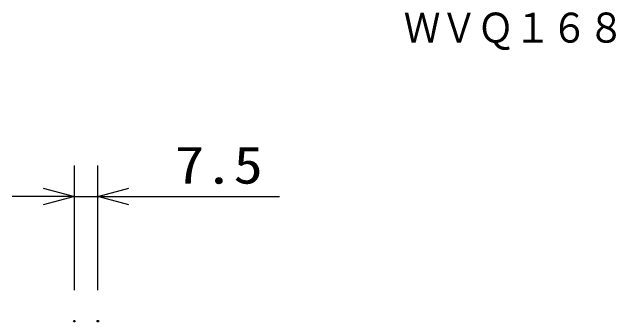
# Model space of a CAD drawing. Units: millimetres, scale not verified. Extents: x -63 to 63, y -57 to 57.
# Drawn here: x 23.77 to 62.52, y 28.78 to 48.67 of the extents above; entities that cross this region are included whole.
import ezdxf
from ezdxf.enums import TextEntityAlignment as Align

# ---------------------------------------------------------------- set-up
doc = ezdxf.new("R2010")
doc.units = ezdxf.units.MM
doc.header["$LTSCALE"] = 0.190236
doc.header["$PDMODE"] = 32
doc.header["$PDSIZE"] = 0.0951
for name, color, linetype in [('0-0_TOUROKU', 1, 'Continuous'), ('0-4_SUNPO', 3, 'Continuous'), ('0-5_DEFPOINTS', 7, 'Continuous')]:
    doc.layers.add(name, color=color, linetype=linetype)
doc.styles.add('ＭＳ ゴシック', font='')
doc.styles.get('ＭＳ ゴシック').set_extended_font_data('MS Gothic')

# ---------------------------------------------------------------- blocks, each defined once
blk = doc.blocks.new('_OPEN30')
at = {"layer": '0-5_DEFPOINTS'}
blk.add_line((0, 0), (-1, 0), dxfattribs=at)
blk.add_lwpolyline([(-1, 0.26795), (0, 0), (-1, -0.26795)], dxfattribs=at)

msp = doc.modelspace()

# ---------------------------------------------------------------- linework, layer by layer
at = {"layer": '0-4_SUNPO'}
for p, q in [((27.7657, 30.8236), (27.7657, 38.8236)), ((29.2696, 30.8236), (29.2696, 38.8236)), ((25.7657, 36.8236), (23.7656, 36.8236)), ((27.7657, 36.8236), (29.2696, 36.8236)), ((31.2696, 36.8236), (40.9363, 36.8236))]:
    msp.add_line(p, q, dxfattribs=at)
at = {"layer": '0-5_DEFPOINTS'}
for p in [(29.2696, 36.8236), (27.7657, 28.8236), (29.2696, 28.8236)]:
    msp.add_point(p, dxfattribs=at)

# ---------------------------------------------------------------- block references
at = {"layer": '0-4_SUNPO', "xscale": 2, "yscale": 2}
msp.add_blockref('_OPEN30', (27.7657, 36.8236), dxfattribs=at)
at = {"layer": '0-4_SUNPO', "xscale": 2, "yscale": 2, "rotation": 180}
msp.add_blockref('_OPEN30', (29.2696, 36.8236), dxfattribs=at)

# ---------------------------------------------------------------- texts
at = {"layer": '0-0_TOUROKU', "style": 'ＭＳ ゴシック', "width": 0.9}
msp.add_text('ＷＶＱ１６８', height=1.925, dxfattribs=at).set_placement((48.9, 46.13), align=Align.BOTTOM_LEFT)
at = {"layer": '0-4_SUNPO', "style": 'ＭＳ ゴシック', "width": 1.15}
msp.add_text('7.5', height=2.406, dxfattribs=at).set_placement((34.2158, 36.9332), align=Align.BOTTOM_LEFT)

doc.saveas('drawing.dxf')
